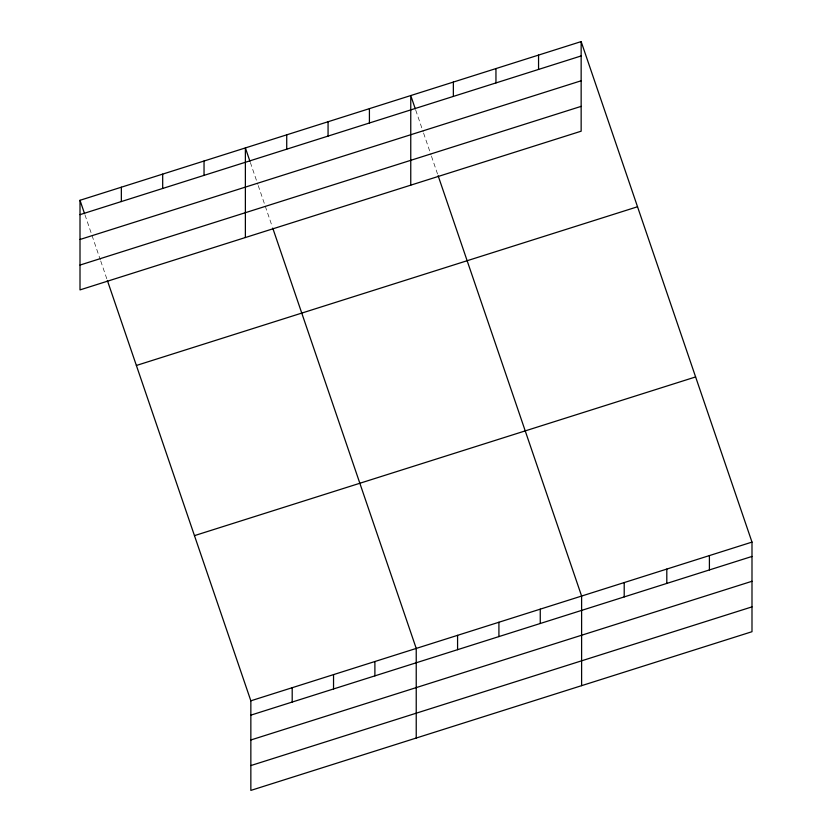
<?xml version="1.0" encoding="UTF-8"?>
<svg xmlns="http://www.w3.org/2000/svg" width="832" height="832" viewBox="0 0 832 832"><rect width="100%" height="100%" fill="white"/><g stroke="black" fill="none" stroke-linecap="round" stroke-linejoin="round"><path stroke-width="0.62" stroke-dasharray="4.16 3.12" d="M415.73 110.136L423.197 131.986M423.613 133.203L431.07 155.064M431.486 156.281L437.705 174.502M250.359 162.5L257.816 184.361M258.232 185.578L272.324 226.866M84.978 214.874L100.318 259.802M100.734 261.019L106.954 279.24"/><path stroke-width="1.25" d="M107.359 280.457L250.848 700.804L250.848 790.4L751.993 631.706L751.993 542.1L581.152 41.6L80.007 200.294L80.007 289.9L581.152 131.196L581.152 41.6M80.007 214.646L581.152 55.942M80.007 239.481L581.152 80.777M80.007 265.065L581.152 106.361M136.386 365.466L637.53 206.762M194.47 535.631L695.614 376.938M250.848 700.804L751.993 542.1M250.848 715.146L751.993 556.442M250.848 739.981L751.993 581.277M250.848 765.565L751.993 606.871M415.314 108.919L410.758 95.555L410.758 185.162M438.121 175.708L581.61 596.055L581.61 685.662M249.943 161.283L245.378 147.93L245.378 237.526M272.74 228.082L416.229 648.43L416.229 738.026M80.007 200.294L84.562 213.658M709.405 555.589L709.405 569.93M666.806 569.078L666.806 583.419M624.208 582.566L624.208 596.908M540.259 609.149L540.259 623.49M538.554 55.089L538.554 69.43M498.919 622.242L498.919 636.584M495.955 68.578L495.955 82.919M457.579 635.336L457.579 649.678M453.357 82.066L453.357 96.408M374.889 661.523L374.889 675.865M369.418 108.649L369.418 122.99M333.538 674.617L333.538 688.958M328.068 121.742L328.068 136.084M292.198 687.71L292.198 702.052M286.728 134.836L286.728 149.178M204.038 161.023L204.038 175.365M162.687 174.117L162.687 188.458M121.347 187.21L121.347 201.552"/></g></svg>
